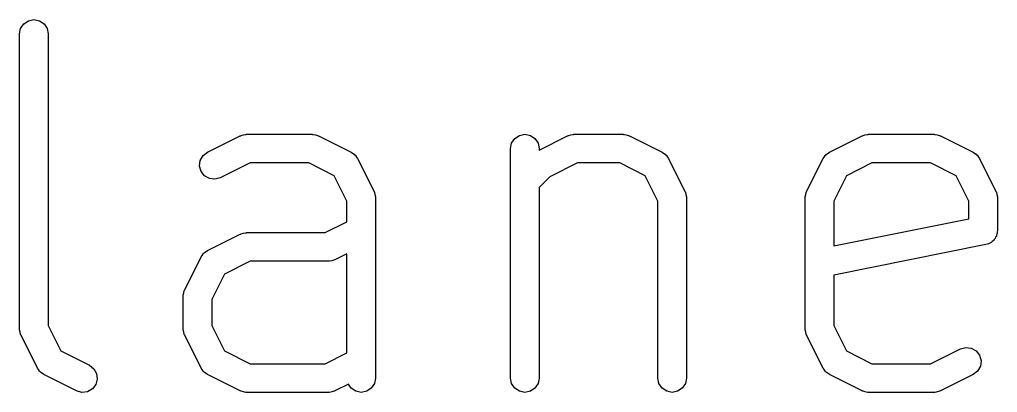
# Model space of a CAD drawing. Extents: x 2.16 to 9.24, y -5.85 to -1.04.
# Drawn here: x 5.841 to 6.513, y -1.299 to -1.043 of the extents above; entities that cross this region are included whole.
import ezdxf

# ---------------------------------------------------------------- set-up
doc = ezdxf.new("R2010")
doc.units = 0
doc.header["$MEASUREMENT"] = 0
doc.layers.add('BLACK', color=7, linetype='CONTINUOUS')

msp = doc.modelspace()

# ---------------------------------------------------------------- linework, layer by layer
at = {"layer": 'BLACK', "linetype": 'CONTINUOUS'}
for p, q in [((5.84188, -1.04898), (5.84401, -1.04578)), ((5.84401, -1.04578), (5.8472, -1.04365)), ((5.8472, -1.04365), (5.85097, -1.0429)), ((5.85097, -1.0429), (5.85474, -1.04365)), ((5.85474, -1.04365), (5.85793, -1.04578)), ((5.85793, -1.04578), (5.86006, -1.04898)), ((5.84113, -1.05274), (5.84188, -1.04898)), ((5.84113, -1.25522), (5.84113, -1.05274)), ((5.86006, -1.04898), (5.86081, -1.05274)), ((5.86081, -1.05274), (5.86081, -1.2529)), ((5.99314, -1.12259), (5.99344, -1.12239)), ((5.99344, -1.12239), (5.99498, -1.12208)), ((5.99498, -1.12208), (5.9965, -1.12167)), ((5.9965, -1.12167), (5.99686, -1.12171)), ((5.99686, -1.12171), (5.9972, -1.12164)), ((5.9972, -1.12164), (6.0422, -1.12164)), ((6.0422, -1.12164), (6.04254, -1.12171)), ((6.04254, -1.12171), (6.04289, -1.12167)), ((6.04289, -1.12167), (6.04442, -1.12208)), ((6.04442, -1.12208), (6.04596, -1.12239)), ((6.04596, -1.12239), (6.04626, -1.12259)), ((6.18147, -1.12453), (6.18466, -1.12239)), ((6.18466, -1.12239), (6.18843, -1.12164)), ((6.18843, -1.12164), (6.1922, -1.12239)), ((6.1922, -1.12239), (6.19539, -1.12453)), ((6.21811, -1.12259), (6.21841, -1.12239)), ((6.21841, -1.12239), (6.21996, -1.12208)), ((6.21996, -1.12208), (6.22148, -1.12167)), ((6.22148, -1.12167), (6.22183, -1.12171)), ((6.22183, -1.12171), (6.22217, -1.12164)), ((6.22217, -1.12164), (6.25592, -1.12164)), ((6.25592, -1.12164), (6.25627, -1.12171)), ((6.25627, -1.12171), (6.25662, -1.12167)), ((6.25662, -1.12167), (6.25814, -1.12208)), ((6.25814, -1.12208), (6.25969, -1.12239)), ((6.25969, -1.12239), (6.25998, -1.12259)), ((6.42059, -1.12259), (6.42088, -1.12239)), ((6.42088, -1.12239), (6.42243, -1.12208)), ((6.42243, -1.12208), (6.42395, -1.12167)), ((6.42395, -1.12167), (6.4243, -1.12171)), ((6.4243, -1.12171), (6.42465, -1.12164)), ((6.42465, -1.12164), (6.46964, -1.12164)), ((6.46964, -1.12164), (6.46999, -1.12171)), ((6.46999, -1.12171), (6.47034, -1.12167)), ((6.47034, -1.12167), (6.47186, -1.12208)), ((6.47186, -1.12208), (6.47341, -1.12239)), ((6.47341, -1.12239), (6.4737, -1.12259)), ((5.9703, -1.13393), (5.9928, -1.12268)), ((5.9928, -1.12268), (5.99314, -1.12259)), ((6.04626, -1.12259), (6.0466, -1.12268)), ((6.0466, -1.12268), (6.0691, -1.13393)), ((6.17859, -1.13148), (6.17934, -1.12772)), ((6.17934, -1.12772), (6.18147, -1.12453)), ((6.19539, -1.12453), (6.19752, -1.12772)), ((6.19752, -1.12772), (6.19827, -1.13148)), ((6.19827, -1.13243), (6.21777, -1.12268)), ((6.21777, -1.12268), (6.21811, -1.12259)), ((6.25998, -1.12259), (6.26032, -1.12268)), ((6.26032, -1.12268), (6.28282, -1.13393)), ((6.39775, -1.13393), (6.42025, -1.12268)), ((6.42025, -1.12268), (6.42059, -1.12259)), ((6.4737, -1.12259), (6.47405, -1.12268)), ((6.47405, -1.12268), (6.49654, -1.13393)), ((5.96727, -1.13628), (5.9703, -1.13393)), ((6.0691, -1.13393), (6.07007, -1.13469)), ((6.07007, -1.13469), (6.07114, -1.1353)), ((6.07114, -1.1353), (6.07157, -1.13585)), ((6.07157, -1.13585), (6.07213, -1.13628)), ((6.17859, -1.28897), (6.17859, -1.13148)), ((6.19827, -1.13148), (6.19827, -1.13243)), ((6.28282, -1.13393), (6.28379, -1.13469)), ((6.28379, -1.13469), (6.28487, -1.1353)), ((6.28487, -1.1353), (6.2853, -1.13585)), ((6.2853, -1.13585), (6.28585, -1.13628)), ((6.39472, -1.13628), (6.39527, -1.13585)), ((6.39527, -1.13585), (6.3957, -1.1353)), ((6.3957, -1.1353), (6.39678, -1.13469)), ((6.39678, -1.13469), (6.39775, -1.13393)), ((6.49654, -1.13393), (6.49752, -1.13469)), ((6.49752, -1.13469), (6.49859, -1.1353)), ((6.49859, -1.1353), (6.49902, -1.13585)), ((6.49902, -1.13585), (6.49958, -1.13628)), ((5.96489, -1.14343), (5.96537, -1.13962)), ((5.96537, -1.13962), (5.96727, -1.13628)), ((5.99953, -1.14133), (5.97911, -1.15154)), ((6.03987, -1.14133), (5.99953, -1.14133)), ((6.05736, -1.15007), (6.03987, -1.14133)), ((6.07213, -1.13628), (6.07274, -1.13736)), ((6.07274, -1.13736), (6.0735, -1.13833)), ((6.0735, -1.13833), (6.08475, -1.16083)), ((6.2245, -1.14133), (6.20551, -1.15082)), ((6.2536, -1.14133), (6.2245, -1.14133)), ((6.27108, -1.15007), (6.2536, -1.14133)), ((6.28585, -1.13628), (6.28646, -1.13736)), ((6.28646, -1.13736), (6.28722, -1.13833)), ((6.28722, -1.13833), (6.29847, -1.16083)), ((6.3821, -1.16083), (6.39335, -1.13833)), ((6.39335, -1.13833), (6.39411, -1.13736)), ((6.39411, -1.13736), (6.39472, -1.13628)), ((6.42697, -1.14133), (6.40949, -1.15007)), ((6.46732, -1.14133), (6.42697, -1.14133)), ((6.4848, -1.15007), (6.46732, -1.14133)), ((6.49958, -1.13628), (6.50019, -1.13736)), ((6.50019, -1.13736), (6.50094, -1.13833)), ((6.50094, -1.13833), (6.51219, -1.16083)), ((5.9659, -1.14714), (5.96489, -1.14343)), ((5.96826, -1.15017), (5.9659, -1.14714)), ((5.97159, -1.15207), (5.96826, -1.15017)), ((5.9754, -1.15255), (5.97159, -1.15207)), ((5.97911, -1.15154), (5.9754, -1.15255)), ((6.0661, -1.16755), (6.05736, -1.15007)), ((6.20551, -1.15082), (6.19827, -1.15806)), ((6.27982, -1.16755), (6.27108, -1.15007)), ((6.40949, -1.15007), (6.40075, -1.16755)), ((6.49355, -1.16755), (6.4848, -1.15007)), ((6.08475, -1.16083), (6.08484, -1.16117)), ((6.08484, -1.16117), (6.08504, -1.16146)), ((6.08504, -1.16146), (6.08534, -1.16301)), ((6.19827, -1.15806), (6.19827, -1.28897)), ((6.29847, -1.16083), (6.29856, -1.16117)), ((6.29856, -1.16117), (6.29876, -1.16146)), ((6.29876, -1.16146), (6.29907, -1.16301)), ((6.3815, -1.16301), (6.38181, -1.16146)), ((6.38181, -1.16146), (6.38201, -1.16117)), ((6.38201, -1.16117), (6.3821, -1.16083)), ((6.51219, -1.16083), (6.51229, -1.16117)), ((6.51229, -1.16117), (6.51248, -1.16146)), ((6.51248, -1.16146), (6.51279, -1.16301)), ((6.0661, -1.18164), (6.0661, -1.16755)), ((6.08534, -1.16301), (6.08576, -1.16453)), ((6.08576, -1.16453), (6.08572, -1.16488)), ((6.08572, -1.16488), (6.08579, -1.16523)), ((6.08579, -1.16523), (6.08579, -1.28897)), ((6.27982, -1.28897), (6.27982, -1.16755)), ((6.29907, -1.16301), (6.29948, -1.16453)), ((6.29948, -1.16453), (6.29944, -1.16488)), ((6.29944, -1.16488), (6.29951, -1.16523)), ((6.29951, -1.16523), (6.29951, -1.28897)), ((6.38106, -1.16523), (6.38113, -1.16488)), ((6.38106, -1.25522), (6.38106, -1.16523)), ((6.38109, -1.16453), (6.3815, -1.16301)), ((6.38113, -1.16488), (6.38109, -1.16453)), ((6.40075, -1.16755), (6.40075, -1.19822)), ((6.49355, -1.17966), (6.49355, -1.16755)), ((6.51279, -1.16301), (6.51321, -1.16453)), ((6.51321, -1.16453), (6.51316, -1.16488)), ((6.51316, -1.16488), (6.51323, -1.16523)), ((6.51323, -1.16523), (6.51323, -1.18773)), ((6.05112, -1.18913), (6.0661, -1.18164)), ((6.40075, -1.19822), (6.49355, -1.17966)), ((5.99344, -1.18988), (5.99498, -1.18958)), ((5.99498, -1.18958), (5.9965, -1.18916)), ((5.9965, -1.18916), (5.99686, -1.1892)), ((5.99686, -1.1892), (5.9972, -1.18913)), ((5.9972, -1.18913), (6.05112, -1.18913)), ((6.51323, -1.18773), (6.51304, -1.18867)), ((6.51304, -1.18867), (6.51304, -1.18964)), ((5.9703, -1.20142), (5.9928, -1.19017)), ((5.9928, -1.19017), (5.99314, -1.19008)), ((5.99314, -1.19008), (5.99344, -1.18988)), ((6.50797, -1.19628), (6.50716, -1.19682)), ((6.50887, -1.19591), (6.50797, -1.19628)), ((6.50955, -1.19522), (6.50887, -1.19591)), ((6.51035, -1.19469), (6.50955, -1.19522)), ((6.51089, -1.19388), (6.51035, -1.19469)), ((6.51158, -1.19319), (6.51089, -1.19388)), ((6.51195, -1.1923), (6.51158, -1.19319)), ((6.51248, -1.19149), (6.51195, -1.1923)), ((6.51267, -1.19054), (6.51248, -1.19149)), ((6.51304, -1.18964), (6.51267, -1.19054)), ((5.96783, -1.20334), (5.96826, -1.20279)), ((5.96826, -1.20279), (5.96933, -1.20218)), ((5.96933, -1.20218), (5.9703, -1.20142)), ((6.50532, -1.19738), (6.40075, -1.21829)), ((6.50621, -1.19701), (6.50532, -1.19738)), ((6.50716, -1.19682), (6.50621, -1.19701)), ((5.95465, -1.22832), (5.9659, -1.20582)), ((5.9659, -1.20582), (5.96666, -1.20485)), ((5.96666, -1.20485), (5.96727, -1.20378)), ((5.96727, -1.20378), (5.96783, -1.20334)), ((5.99953, -1.20882), (5.98204, -1.21756)), ((6.05345, -1.20882), (5.99953, -1.20882)), ((6.05379, -1.20875), (6.05345, -1.20882)), ((6.05414, -1.20879), (6.05379, -1.20875)), ((6.05566, -1.20838), (6.05414, -1.20879)), ((6.05721, -1.20807), (6.05566, -1.20838)), ((6.05751, -1.20787), (6.05721, -1.20807)), ((6.05785, -1.20778), (6.05751, -1.20787)), ((6.0661, -1.20365), (6.05785, -1.20778)), ((6.0661, -1.27163), (6.0661, -1.20365)), ((5.98204, -1.21756), (5.9733, -1.23505)), ((6.40075, -1.21829), (6.40075, -1.2529)), ((5.95406, -1.2305), (5.95436, -1.22896)), ((5.95436, -1.22896), (5.95456, -1.22866)), ((5.95456, -1.22866), (5.95465, -1.22832)), ((5.95361, -1.23272), (5.95368, -1.23238)), ((5.95361, -1.25522), (5.95361, -1.23272)), ((5.95364, -1.23202), (5.95406, -1.2305)), ((5.95368, -1.23238), (5.95364, -1.23202)), ((5.9733, -1.23505), (5.9733, -1.2529)), ((5.8412, -1.25557), (5.84113, -1.25522)), ((5.84115, -1.25592), (5.8412, -1.25557)), ((5.84157, -1.25744), (5.84115, -1.25592)), ((5.86081, -1.2529), (5.86956, -1.27038)), ((5.95368, -1.25557), (5.95361, -1.25522)), ((5.95364, -1.25592), (5.95368, -1.25557)), ((5.95406, -1.25744), (5.95364, -1.25592)), ((5.9733, -1.2529), (5.98204, -1.27038)), ((6.38113, -1.25557), (6.38106, -1.25522)), ((6.38109, -1.25592), (6.38113, -1.25557)), ((6.3815, -1.25744), (6.38109, -1.25592)), ((6.40075, -1.2529), (6.40949, -1.27038)), ((5.84188, -1.25899), (5.84157, -1.25744)), ((5.84207, -1.25928), (5.84188, -1.25899)), ((5.84217, -1.25962), (5.84207, -1.25928)), ((5.85342, -1.28212), (5.84217, -1.25962)), ((5.95436, -1.25899), (5.95406, -1.25744)), ((5.95456, -1.25928), (5.95436, -1.25899)), ((5.95465, -1.25962), (5.95456, -1.25928)), ((5.9659, -1.28212), (5.95465, -1.25962)), ((6.38181, -1.25899), (6.3815, -1.25744)), ((6.38201, -1.25928), (6.38181, -1.25899)), ((6.3821, -1.25962), (6.38201, -1.25928)), ((6.39335, -1.28212), (6.3821, -1.25962)), ((6.46732, -1.27912), (6.48774, -1.26891)), ((6.48774, -1.26891), (6.49144, -1.2679)), ((6.49144, -1.2679), (6.49525, -1.26838)), ((6.49525, -1.26838), (6.49859, -1.27028)), ((5.86956, -1.27038), (5.88912, -1.28016)), ((5.98204, -1.27038), (5.99953, -1.27912)), ((6.05112, -1.27912), (6.0661, -1.27163)), ((6.40949, -1.27038), (6.42697, -1.27912)), ((6.49859, -1.27028), (6.50094, -1.27331)), ((6.50094, -1.27331), (6.50196, -1.27702)), ((5.85417, -1.28309), (5.85342, -1.28212)), ((5.85478, -1.28417), (5.85417, -1.28309)), ((5.88912, -1.28016), (5.89215, -1.28252)), ((5.89215, -1.28252), (5.89405, -1.28585)), ((5.96666, -1.28309), (5.9659, -1.28212)), ((5.96727, -1.28417), (5.96666, -1.28309)), ((5.99953, -1.27912), (6.05112, -1.27912)), ((6.39411, -1.28309), (6.39335, -1.28212)), ((6.39472, -1.28417), (6.39411, -1.28309)), ((6.42697, -1.27912), (6.46732, -1.27912)), ((6.50148, -1.28083), (6.49958, -1.28417)), ((6.50196, -1.27702), (6.50148, -1.28083)), ((5.85534, -1.2846), (5.85478, -1.28417)), ((5.85577, -1.28515), (5.85534, -1.2846)), ((5.85684, -1.28576), (5.85577, -1.28515)), ((5.85782, -1.28652), (5.85684, -1.28576)), ((5.88031, -1.29777), (5.85782, -1.28652)), ((5.89453, -1.28966), (5.89352, -1.29337)), ((5.89405, -1.28585), (5.89453, -1.28966)), ((5.96783, -1.2846), (5.96727, -1.28417)), ((5.96826, -1.28515), (5.96783, -1.2846)), ((5.96933, -1.28576), (5.96826, -1.28515)), ((5.9703, -1.28652), (5.96933, -1.28576)), ((5.9928, -1.29777), (5.9703, -1.28652)), ((6.08579, -1.28897), (6.08504, -1.29273)), ((6.17934, -1.29273), (6.17859, -1.28897)), ((6.19827, -1.28897), (6.19752, -1.29273)), ((6.28057, -1.29273), (6.27982, -1.28897)), ((6.29951, -1.28897), (6.29876, -1.29273)), ((6.39527, -1.2846), (6.39472, -1.28417)), ((6.3957, -1.28515), (6.39527, -1.2846)), ((6.39678, -1.28576), (6.3957, -1.28515)), ((6.39775, -1.28652), (6.39678, -1.28576)), ((6.42025, -1.29777), (6.39775, -1.28652)), ((6.49654, -1.28652), (6.47405, -1.29777)), ((6.49958, -1.28417), (6.49654, -1.28652)), ((5.89117, -1.2964), (5.88783, -1.2983)), ((5.89352, -1.29337), (5.89117, -1.2964)), ((6.06712, -1.29313), (6.05785, -1.29777)), ((6.06898, -1.29592), (6.06712, -1.29313)), ((6.07218, -1.29806), (6.06898, -1.29592)), ((6.0829, -1.29592), (6.07971, -1.29806)), ((6.08504, -1.29273), (6.0829, -1.29592)), ((6.18147, -1.29592), (6.17934, -1.29273)), ((6.18466, -1.29806), (6.18147, -1.29592)), ((6.19539, -1.29592), (6.1922, -1.29806)), ((6.19752, -1.29273), (6.19539, -1.29592)), ((6.28271, -1.29592), (6.28057, -1.29273)), ((6.2859, -1.29806), (6.28271, -1.29592)), ((6.29663, -1.29592), (6.29343, -1.29806)), ((6.29876, -1.29273), (6.29663, -1.29592)), ((5.88402, -1.29878), (5.88031, -1.29777)), ((5.88783, -1.2983), (5.88402, -1.29878)), ((5.99314, -1.29786), (5.9928, -1.29777)), ((5.99344, -1.29806), (5.99314, -1.29786)), ((5.99498, -1.29837), (5.99344, -1.29806)), ((5.9965, -1.29878), (5.99498, -1.29837)), ((5.99686, -1.29874), (5.9965, -1.29878)), ((5.9972, -1.29881), (5.99686, -1.29874)), ((6.05345, -1.29881), (5.9972, -1.29881)), ((6.05379, -1.29874), (6.05345, -1.29881)), ((6.05414, -1.29878), (6.05379, -1.29874)), ((6.05566, -1.29837), (6.05414, -1.29878)), ((6.05721, -1.29806), (6.05566, -1.29837)), ((6.05751, -1.29786), (6.05721, -1.29806)), ((6.05785, -1.29777), (6.05751, -1.29786)), ((6.07594, -1.29881), (6.07218, -1.29806)), ((6.07971, -1.29806), (6.07594, -1.29881)), ((6.18843, -1.29881), (6.18466, -1.29806)), ((6.1922, -1.29806), (6.18843, -1.29881)), ((6.28967, -1.29881), (6.2859, -1.29806)), ((6.29343, -1.29806), (6.28967, -1.29881)), ((6.42059, -1.29786), (6.42025, -1.29777)), ((6.42088, -1.29806), (6.42059, -1.29786)), ((6.42243, -1.29837), (6.42088, -1.29806)), ((6.42395, -1.29878), (6.42243, -1.29837)), ((6.4243, -1.29874), (6.42395, -1.29878)), ((6.42465, -1.29881), (6.4243, -1.29874)), ((6.46964, -1.29881), (6.42465, -1.29881)), ((6.46999, -1.29874), (6.46964, -1.29881)), ((6.47034, -1.29878), (6.46999, -1.29874)), ((6.47186, -1.29837), (6.47034, -1.29878)), ((6.47341, -1.29806), (6.47186, -1.29837)), ((6.4737, -1.29786), (6.47341, -1.29806)), ((6.47405, -1.29777), (6.4737, -1.29786))]:
    msp.add_line(p, q, dxfattribs=at)

doc.saveas('drawing.dxf')
